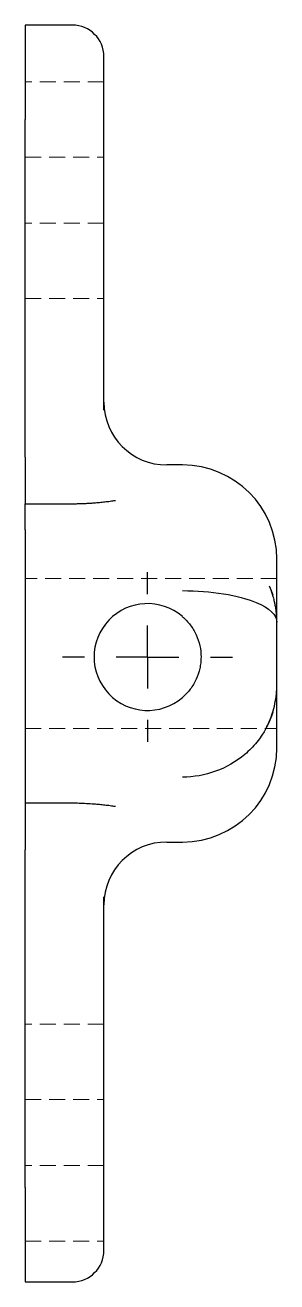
# Model space of a CAD drawing. Header units: millimetres. Extents: x 67 to 233, y 7 to 168.
# Drawn here: x 213 to 233, y 7 to 107 of the extents above.
import ezdxf

# ---------------------------------------------------------------- set-up
doc = ezdxf.new("R2010")
doc.units = ezdxf.units.MM
doc.linetypes.add('HIDDEN', pattern=[1.905, 1.27, -0.635])
doc.layers.add('10', color=7, linetype='Continuous')

# ---------------------------------------------------------------- blocks, each defined once
blk = doc.blocks.new('SW_CENTERMARKSYMBOL_4')
at = {"layer": '10', "color": 0}
for p, q in [((0, 5), (0, 6.75)), ((0, 0), (0, 2.5)), ((-5, 0), (-6.75, 0)), ((0, 0), (-2.5, 0)), ((0, 0), (0, -2.5)), ((0, 0), (2.5, 0)), ((5, 0), (6.75, 0)), ((0, -5), (0, -6.75))]:
    blk.add_line(p, q, dxfattribs=at)

msp = doc.modelspace()

# ---------------------------------------------------------------- linework, layer by layer
at = {"color": 7, "linetype": 'Continuous', "lineweight": 25}
for p, q in [((216.72, 107), (212.97, 107)), ((212.97, 107), (212.97, 99.5)), ((219.22, 99.5), (219.22, 104.5)), ((212.97, 72.61), (212.97, 99.5)), ((219.22, 76.36), (219.22, 99.5)), ((212.97, 72.61), (212.97, 68.92)), ((225.47, 72), (224.22, 72)), ((212.97, 68.92), (216.72, 68.92)), ((212.97, 66.84), (212.97, 68.92)), ((212.97, 66.84), (212.97, 62)), ((232.97, 59.5), (232.97, 64.5)), ((212.97, 62), (212.97, 52)), ((232.37, 62.34), (232.65, 61.67)), ((232.97, 54.5), (232.97, 59.5)), ((232.97, 49.5), (232.97, 54.5)), ((212.97, 52), (212.97, 47.16)), ((212.97, 47.16), (212.97, 45.08)), ((216.72, 45.08), (212.97, 45.08)), ((212.97, 45.08), (212.97, 41.39)), ((224.22, 42), (225.47, 42)), ((212.97, 14.5), (212.97, 41.39)), ((219.22, 14.5), (219.22, 37.64)), ((212.97, 14.5), (212.97, 7)), ((219.22, 9.5), (219.22, 14.5)), ((212.97, 7), (216.72, 7))]:
    msp.add_line(p, q, dxfattribs=at)
at = {"color": 7, "linetype": 'HIDDEN', "lineweight": 18}
for p, q in [((219.22, 102.5), (212.97, 102.5)), ((212.97, 96.5), (219.22, 96.5)), ((219.22, 91.25), (212.97, 91.25)), ((212.97, 85.25), (219.22, 85.25)), ((232.97, 62.98), (212.97, 62.98)), ((232.65, 52.33), (232.71, 52.6)), ((212.97, 51.02), (232.97, 51.02)), ((219.22, 27.5), (212.97, 27.5)), ((212.97, 21.5), (219.22, 21.5)), ((219.22, 16.25), (212.97, 16.25)), ((212.97, 10.25), (219.22, 10.25))]:
    msp.add_line(p, q, dxfattribs=at)
at = {"color": 7, "linetype": 'Continuous', "lineweight": 25}
for centre, radius, start, end in [((216.72, 104.5), 2.5, 0, 90), ((224.22, 77), 5, 180, 270), ((225.47, 64.5), 7.5, 0, 90), ((222.69, 56.72), 4.25, 49.2387, 310.7613), ((225.47, 49.5), 7.5, 270, 0), ((224.22, 37), 5, 90, 180), ((216.72, 9.5), 2.5, 270, 0)]:
    msp.add_arc(centre, radius, start, end, dxfattribs=at)
for points, knots in [([(216.72, 68.92), (216.82, 68.92), (217.04, 68.92), (217.38, 68.93), (217.72, 68.94), (218.08, 68.96), (218.46, 68.99), (218.87, 69.02), (219.3, 69.07), (219.65, 69.11), (219.92, 69.15), (220.06, 69.17), (220.12, 69.18), (220.14, 69.18)], [0, 0, 0, 0, 0.09345, 0.19003, 0.28994, 0.39336, 0.50045, 0.62265, 0.75049, 0.87541, 0.93784, 0.98287, 1, 1, 1, 1]), ([(225.47, 62), (226.59, 62), (228.83, 61.83), (231.98, 60.99), (232.97, 60.06), (232.97, 59.5)], [-1.5708, -1.5708, -1.5708, -1.5708, -1.122, -0.6732, 0, 0, 0, 0]), ([(232.97, 59.5), (232.96, 59.69), (232.95, 60.04), (232.9, 60.52), (232.83, 60.89), (232.76, 61.22), (232.65, 61.64), (232.53, 62.03), (232.42, 62.27), (232.39, 62.35)], [0, 0, 0, 0, 0.20831, 0.37365, 0.48758, 0.59296, 0.73624, 0.92027, 1, 1, 1, 1]), ([(225.47, 59.93), (225.7, 59.73), (225.9, 59.51), (226.27, 59.03), (226.43, 58.76), (226.68, 58.21), (226.78, 57.92), (226.91, 57.32), (226.94, 57.02), (226.94, 56.57), (226.93, 56.41), (226.9, 56.11), (226.87, 55.96), (226.78, 55.51), (226.68, 55.22), (226.49, 54.81), (226.42, 54.67), (226.26, 54.41), (226.18, 54.28), (225.91, 53.92), (225.7, 53.7), (225.47, 53.5)], [0, 0, 0, 0, 0.125, 0.125, 0.25, 0.25, 0.375, 0.375, 0.5, 0.5, 0.5625, 0.5625, 0.625, 0.625, 0.75, 0.75, 0.8125, 0.8125, 0.875, 0.875, 1, 1, 1, 1]), ([(232.14, 51.12), (232.17, 51.17), (232.28, 51.38), (232.44, 51.77), (232.65, 52.34), (232.82, 52.98), (232.94, 53.76), (232.96, 54.26), (232.97, 54.5)], [0, 0, 0, 0, 0.04087, 0.1898, 0.34383, 0.56167, 0.78411, 1, 1, 1, 1]), ([(232.65, 52.33), (232.38, 51.46), (231.72, 50.24), (229.49, 47.96), (227.25, 47.16), (225.47, 47.16)], [0, 0, 0, 0, 0.33566, 0.50348, 1.17479, 1.17479, 1.17479, 1.17479]), ([(220.14, 44.82), (220.12, 44.82), (220.06, 44.83), (219.92, 44.85), (219.65, 44.89), (219.3, 44.93), (218.87, 44.98), (218.38, 45.02), (217.85, 45.05), (217.27, 45.08), (216.9, 45.08), (216.72, 45.08)], [0, 0, 0, 0, 0.01715, 0.06216, 0.12459, 0.24951, 0.37731, 0.49956, 0.67598, 0.84251, 1, 1, 1, 1])]:
    msp.add_open_spline(points, degree=3, knots=knots, dxfattribs=at)
at = {"color": 7, "linetype": 'HIDDEN', "lineweight": 18}
msp.add_open_spline([(232.97, 59.5), (232.97, 60.23), (232.85, 60.96), (232.64, 61.66)], degree=3, dxfattribs=at)

# ---------------------------------------------------------------- block references
at = {"layer": '10'}
msp.add_blockref('SW_CENTERMARKSYMBOL_4', (222.69, 56.72), dxfattribs=at)

doc.saveas('drawing.dxf')
